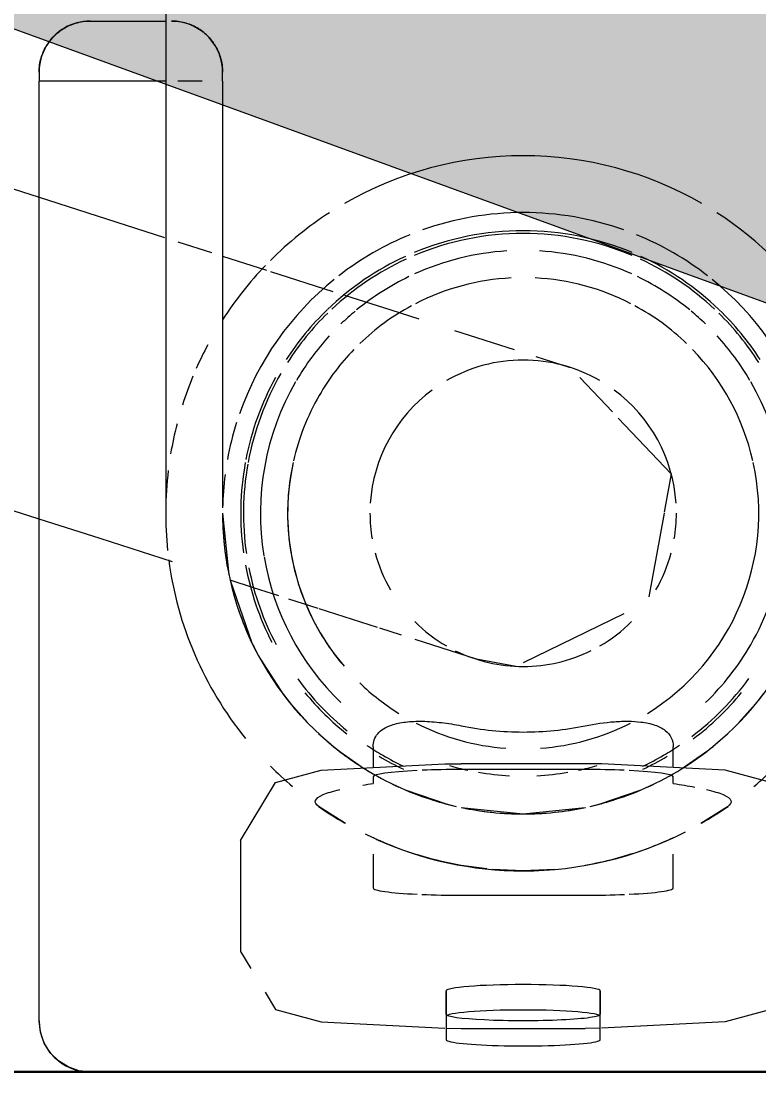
# Model space of a CAD drawing. Header units: metres. Extents: x 147 to 427, y -16 to 162.
# Drawn here: x 169.98543 to 170.01433, y 80.5957 to 80.63684 of the extents above; entities that cross this region are included whole.
import ezdxf

# ---------------------------------------------------------------- set-up
doc = ezdxf.new("R2010")
doc.units = ezdxf.units.M
doc.layers.add('1053_ARQ_BASE_MATADOURO_dwg', color=7, linetype='Continuous', lineweight=5, true_color=0x767676)
for name, color, linetype, lineweight in [('A-ANNO-DIMS', 7, 'Continuous', 5), ('A-ANNO-DIMS-50', 7, 'Continuous', 5), ('A-PAREDE', 7, 'Continuous', 30), ('A_lay', 7, 'Continuous', 5), ('P-PIPE-IDEN', 7, 'Continuous', 5), ('P-SANR-FIXT', 7, 'Continuous', 5)]:
    doc.layers.add(name, color=color, linetype=linetype, lineweight=lineweight)
doc.styles.add('Century Gothic_1', font='GOTHIC.TTF', dxfattribs={"height": 0.075})
doc.dimstyles.new('Setores_1_5', dxfattribs={"dimscale": 0.3048, "dimtxt": 0.07831262022881443, "dimasz": 0.5208333333333333, "dimexe": 0.3937007874015747, "dimexo": 0.2460629921259842, "dimgap": 0.2870734908136483, "dimtad": 1, "dimrnd": 0.01, "dimzin": 0, "dimdsep": 46, "dimtxsty": 'Century Gothic_1', "dimblk1": 'OBLIQUE', "dimblk2": 'OBLIQUE', "dimsah": 1, "dimcen": 0.09, "dimazin": 0, "dimtfac": 1, "dimtdec": 4, "dimtix": 1, "dimtmove": 0, "dimatfit": 3, "dimfxl": 1, "dimtvp": 1, "dimtolj": 1, "dimtzin": 0, "dimarcsym": 2})
doc.dimstyles.new('Setores_1_5_1', dxfattribs={"dimscale": 0.3048, "dimtxt": 0.07831262022881443, "dimasz": 0.5208333333333333, "dimexe": 0.3937007874015747, "dimexo": 0.2460629921259842, "dimgap": 0.2870734908136483, "dimtad": 1, "dimrnd": 0.01, "dimzin": 0, "dimdsep": 46, "dimtxsty": 'Century Gothic_1', "dimblk1": 'OBLIQUE', "dimblk2": 'OBLIQUE', "dimsah": 1, "dimcen": 0.09, "dimazin": 0, "dimtfac": 1, "dimtdec": 4, "dimtix": 1, "dimtmove": 1, "dimatfit": 3, "dimfxl": 1, "dimtvp": 1, "dimtolj": 1, "dimtzin": 0, "dimarcsym": 2})

# ---------------------------------------------------------------- blocks, each defined once
blk = doc.blocks.new('UT_Ducha higiênica - UT_Ducha higiênica-V42-BANHEIROS E VESTIÁRIO')
at = {"layer": 'P-SANR-FIXT', "color": 9, "true_color": 0xc0c0c0}
for p, q in [((0.06600000000019723, 0.05738896833053225), (0.06600000000019723, 0.03306065756350873)), ((0.06304499430343755, 0.04114821128362749), (0.06600000000000221, 0.04114821128362745)), ((0.06104499430343766, 0.03914821128362744), (0.06104499430343766, 0.03878872391187346)), ((0.06104499430343674, 0.001999999999942718), (0.06104499430343764, 0.03878872391187346)), ((0.06600000000000254, 0.0387887239118735), (0.06104499430343417, 0.0387887239118735)), ((0.07412491401749598, 0.01273655080203281), (0.07412491401749598, 0.01193837181982183)), ((0.07412491401729997, 0.01273655080196305), (0.07412491401729997, 0.0119711626338149)), ((0.08587508598289648, 0.01193837181982183), (0.08587508598289648, 0.01273655080203281)), ((0.08587508598270448, 0.0119711626338149), (0.08587508598270448, 0.01273655080196381)), ((0.08242311051238473, 0.01207113862716379), (0.07757688948800988, 0.01207113862716379)), ((0.06893541974517456, 0.009065211861375565), (0.06893541974517456, 0.004714302604577575)), ((0.06893541974517674, 0.004714302604577575), (0.06933123012353197, 0.004056136002329913)), ((0.07698346004041728, 0.003173871124100185), (0.07698346004041728, 0.002177270031829301)), ((0.07698346004022073, 0.002264289819095029), (0.07698346004022073, 0.00317387112402691)), ((0.08301653995997733, 0.002177270031829301), (0.08301653995997733, 0.003173871124100185)), ((0.08301653995978217, 0.00317387112402691), (0.08301653995978217, 0.002264289819095029)), ((0.07698346004022073, 0.00217727003175559), (0.07698346004022073, 0.001267688726823709)), ((0.08301653995978217, 0.001267688726823709), (0.08301653995978217, 0.00217727003175559)), ((0.09695500569656944, -5.632601052241171e-14), (0.06304499430343675, -5.632812549727362e-14))]:
    blk.add_line(p, q, dxfattribs=at)
at = {"layer": 'P-SANR-FIXT', "color": 254, "true_color": 0xd3d3d3}
for p, q in [((0.06822741628874161, 0.0387887239118735), (0.06822741628874161, 0.03914821128362743)), ((0.06104499430343664, 0.001999999999942737), (0.06104499430343756, 0.03878872391187442)), ((0.06742986877289242, 0.0387887239118735), (0.06647703843195592, 0.0387887239118735)), ((0.06822741628874161, 0.03878872391187346), (0.06822741628874161, 0.02214454025150191)), ((0.06104499430363203, 0.03424681124901707), (0.06595411103334475, 0.03267435979653391)), ((0.06822741628893608, 0.03194619170685651), (0.06994938744700481, 0.03139462282028972)), ((0.07010050506358498, 0.0313462179587265), (0.07254989304718096, 0.0305616483702348)), ((0.06822741628874326, 0.02187499999996194), (0.068475631387799, 0.0194702847717769)), ((0.06852257954139873, 0.01925535367745389), (0.06939326858138262, 0.0167670673602468)), ((0.06943539135148871, 0.01895869022100658), (0.0685225795415959, 0.01925107525386298)), ((0.06970923227606539, 0.01615714840250164), (0.07061358243711595, 0.0147694463569487)), ((0.07079582342454933, 0.01453491411446422), (0.07154986264698315, 0.01367811608266085)), ((0.08845013735302358, 0.01367811608266489), (0.08920417657545324, 0.01453491411446393)), ((0.07198276036386135, 0.01325423461310163), (0.07265991411450354, 0.01267082342450995)), ((0.08734008588549899, 0.01267082342450972), (0.08801578648560698, 0.01325288342363529)), ((0.07273374357056145, 0.01261242774706121), (0.07379154561679167, 0.01187255922732109)), ((0.08620126322580231, 0.01186809929880007), (0.08726376948163991, 0.01261047733788155)), ((0.07412491401730092, 0.01155671459198068), (0.07412491401730086, 0.01129402377390399)), ((0.08242311051218912, 0.01184108410913222), (0.07757688948781413, 0.01184108410913224)), ((0.08587508598270446, 0.0112940237739037), (0.08587508598270459, 0.01155671459198066)), ((0.07542150904339111, 0.01102921059582808), (0.07698436117076089, 0.01049520871496195)), ((0.08301563882923972, 0.01049520871496136), (0.08457849095972637, 0.01102921059714291)), ((0.0730394263074253, 0.009727966869603671), (0.07200607566634437, 0.01038164654034973)), ((0.07757394160187074, 0.01035510556088635), (0.08000000000000114, 0.0101024162887036)), ((0.0800000000000013, 0.0101024162887036), (0.08242605839813173, 0.01035510556088628)), ((0.08799392433365855, 0.01038164654034966), (0.08696057369257817, 0.009727966869603945)), ((0.0741249140173002, 0.008527372864121677), (0.07412491401729991, 0.007205805335185135)), ((0.08587508598270274, 0.007205805335185112), (0.0858750859827033, 0.00852737286654901)), ((0.07857652600911319, 0.00794755508723508), (0.07757688948781356, 0.008086289565497685)), ((0.08000000000000143, 0.00787499999996996), (0.07878384747720917, 0.007927922419297156)), ((0.0812161525227937, 0.007927922419297151), (0.0800000000000014, 0.00787499999996996)), ((0.07757688948781348, 0.006921435818033574), (0.0824231105121896, 0.006921435818033574)), ((0.07698346004041728, 0.001710865976468028), (0.07757688948800988, 0.001708375838793677)), ((0.07757688948800988, 0.001708375838793677), (0.08242311051238473, 0.001708375838793677)), ((0.08301653995997733, 0.001710865976468028), (0.08242311051238473, 0.001708375838793677)), ((0.09695500569656933, -5.632601052241171e-14), (0.06304499430343664, -5.632601052241171e-14))]:
    blk.add_line(p, q, dxfattribs=at)
at = {"layer": 'P-SANR-FIXT', "color": 254, "true_color": 0xe0e0e0}
for p, q in [((0.06822741628874153, 0.0387887239118744), (0.06822741628874152, 0.02214454025150181)), ((0.06647703843215202, 0.0325068596141057), (0.0677978596754046, 0.03208378405962466)), ((0.07300000000019781, 0.03041747348684451), (0.07481458797318377, 0.02983623827674731)), ((0.07731404008871486, 0.02903563252099664), (0.07964731213833032, 0.02828825631760632)), ((0.08221458441827657, 0.02718533653466564), (0.08349389999843203, 0.02584150952552453)), ((0.08551621821180103, 0.02187500000004051), (0.08492132609945026, 0.01859802779997803)), ((0.07042862442270398, 0.01864054525288735), (0.06943539135148871, 0.01895869022100658)), ((0.0742976288408987, 0.01740125477518853), (0.07201105281647328, 0.01813367365800609)), ((0.08394184234055015, 0.01793315765969525), (0.08000000000019838, 0.01602502537868764)), ((0.07522818576166435, 0.01710318576150863), (0.0743815663251348, 0.01737436854977254)), ((0.07816972594214679, 0.016160973672452), (0.07576444373544654, 0.01693141562928007)), ((0.07970506017622589, 0.01588225350947288), (0.07816972594214679, 0.016160973672452)), ((0.07698436117076089, 0.01049520871496195), (0.07738035367749312, 0.01039757954135916)), ((0.08261964632250934, 0.01039757954135907), (0.08301563882923972, 0.01049520871496136)), ((0.07412491401730036, 0.00916738949697339), (0.07382604051188296, 0.009309880651588456))]:
    blk.add_line(p, q, dxfattribs=at)
at = {"layer": 'P-SANR-FIXT', "color": 254, "true_color": 0xe9e9e9}
for p, q in [((0.07481458797318377, 0.02983623827674731), (0.07591139295835699, 0.02948491792993494)), ((0.0719679289822646, 0.01814748676115321), (0.07082682142729792, 0.0185129977748538))]:
    blk.add_line(p, q, dxfattribs=at)
at = {"layer": 'P-SANR-FIXT', "color": 9, "true_color": 0xc0c0c0, "flags": 128}
for points in [[(0.015000000000211, 0.04899559848679182), (0.01656900566516098, 0.0484930263597376), (0.03232634437675937, 0.04344575380369023), (0.04992369001686652, 0.03780910402836686), (0.06104499430363203, 0.03424681124901707)], [(0.06104499430363203, 0.02164623927539696), (0.04767365562363393, 0.02592924619631782), (0.03007630998352894, 0.03156589597164985), (0.015000000000211, 0.03639502651316737)], [(0.06600000000019723, 0.03306065756350873), (0.06600000000019723, 0.02415942696861998), (0.06600000000019723, 0.02187500000004484)], [(0.06893541974517674, 0.009065211861375565), (0.07029757951632137, 0.01133025622937851), (0.07209136691995446, 0.01181830237207122), (0.07693186388701782, 0.01206843198266424), (0.07757688948800988, 0.01207113862716379)], [(0.09106458025522005, 0.009065211861375565), (0.08970242048407541, 0.01133025622937851), (0.08790863308044014, 0.01181830237207122), (0.08306813611337678, 0.01206843198266424), (0.08242311051238473, 0.01207113862716379)], [(0.06989441779253604, 0.003119648899403205), (0.07029757951632137, 0.002449258236574633), (0.07209136691995663, 0.00196121209388192), (0.07693186388701782, 0.001711082483293228)], [(0.09010558220786506, 0.003119648899411868), (0.08970242048407541, 0.002449258236574633), (0.08790863308043798, 0.00196121209388192), (0.08306813611337895, 0.001711082483293228)], [(0.06304499430343675, -5.726294438623825e-14), (0.06259995243552413, 5.014417557908725e-05), (0.06217722682520164, 0.0001980622641378956), (0.06179801469971929, 0.0004363370350066705), (0.06148133133850069, 0.0007530203962252626), (0.06124305656763191, 0.001132232521707611), (0.0610951384790731, 0.001554958132030097), (0.06104499430343675, 0.001999999999942726)]]:
    blk.add_lwpolyline(points, dxfattribs=at)
at = {"layer": 'P-SANR-FIXT', "color": 254, "true_color": 0xe0e0e0, "flags": 128}
for points in [[(0.08050085544233644, 0.02801485572804277), (0.08180413976469085, 0.02759739746853832), (0.08183027405824998, 0.02758902632763768)], [(0.0837243932754712, 0.02559939327531115), (0.08579708865523186, 0.02342217908653255), (0.08552419909304732, 0.02191896280511636)]]:
    blk.add_lwpolyline(points, dxfattribs=at)
at = {"layer": 'P-SANR-FIXT', "color": 254, "true_color": 0xd3d3d3, "flags": 128}
blk.add_lwpolyline([(0.0662690195147842, 0.01997291869995145), (0.06343099433523448, 0.02088197364027478), (0.06104499430363203, 0.02164623927539696)], dxfattribs=at)
at = {"layer": 'P-SANR-FIXT', "color": 254, "true_color": 0xd3d3d3}
for centre, radius, start, end in [((0.06304499430343755, 0.03914821128362749), 0.001999999999999995, 119.9999999999999, 180), ((0.06622741628874153, 0.03914821128362746), 0.002000000000000005, 60.00000000000018, 75.00000000000011), ((0.0800000000000014, 0.02187499999996996), 0.014, 90.00000000000034, 120.0000000000004), ((0.0800000000000014, 0.02187499999996996), 0.01400000000000001, 59.99999999999979, 89.9999999999997), ((0.0800000000000014, 0.02187499999996996), 0.01399999999999999, 122.7927710263034, 135.0000000000004), ((0.0800000000000014, 0.02187499999996695), 0.0117725837112637, 89.99999999999994, 109.58754425025), ((0.0800000000000014, 0.02187499999996695), 0.0117725837112637, 70.41245574974954, 89.99999999999967), ((0.0800000000000014, 0.02187499999996996), 0.01400000000000001, 32.76646705730297, 57.20722897369675), ((0.0800000000000014, 0.02187499999996695), 0.01177258371126372, 112.1724702843523, 127.8402297297984), ((0.0800000000000014, 0.02187499999996695), 0.0117725837112637, 52.15977027020109, 67.82752971563579), ((0.0800000000000014, 0.02187499999996996), 0.01399999999999998, 136.1160711698108, 147.2335472644397), ((0.0800000000000014, 0.02187499999996695), 0.01177258371126371, 128.9337603640835, 160.694666494968), ((0.0800000000000014, 0.02187499999996695), 0.01177258371126372, 19.30594577681172, 51.06623963591604), ((0.0800000000000014, 0.02187499999996996), 0.01399999999999998, 151.9013180165817, 156.1238706029549), ((0.0800000000000014, 0.02187499999996996), 0.01399999999999998, 157.4647597343741, 162.3844249266433), ((0.0800000000000014, 0.02187499999996996), 0.01399999999999999, 165.5324568339011, 170.4147584948406), ((0.0800000000000014, 0.02187499999996695), 0.01177258371126372, 162.4145360138475, 169.675421953499), ((0.0800000000000014, 0.02187499999996695), 0.01177258371126371, 172.6178997738056, 178.9617827200773), ((0.0800000000000014, 0.02187499999996695), 0.01177258371126372, 179.9999999999999, 236.6504270730955), ((0.0800000000000014, 0.02187499999996695), 0.01177258371126373, 301.7592290382601, 359.9999999999994), ((0.0800000000000013, 0.02187499999996173), 0.01177258371125812, 198.5781000340458, 208.082976192826), ((0.0800000000000013, 0.02187499999996173), 0.01177258371125812, 216.9068243998805, 222.2320135360429), ((0.0800000000000013, 0.02187499999996173), 0.01177258371125815, 317.7679864638768, 323.082986689777), ((0.0800000000000013, 0.02187499999996173), 0.01177258371125812, 227.7679864639157, 233.8813482091329), ((0.0800000000000013, 0.02187499999996173), 0.01177258371125815, 306.1122745238297, 312.2320135359934), ((0.08000000000000139, 0.02187499999996695), 0.01106186790881813, 239.3381907858108, 244.9165048656983), ((0.08000000000000139, 0.02187499999996695), 0.01095503730636507, 239.8912606472836, 244.7411879058695), ((0.08000000000000139, 0.02187499999996695), 0.01095503730636508, 295.263864258017, 300.1091061763682), ((0.08000000000000139, 0.02187499999996695), 0.01106186790881811, 295.0881451000381, 300.6616790644781), ((0.0800000000000013, 0.02187499999996173), 0.01177258371125812, 244.1809944423826, 251.4218999657452), ((0.0800000000000013, 0.02187499999996173), 0.01177258371125813, 288.5781000344205, 295.8190055617214), ((0.0800000000000014, 0.02187499999996996), 0.01400000000000001, 235.0452502056122, 239.9999999999999), ((0.0800000000000014, 0.02187499999996695), 0.0117725837112637, 252.5401964042736, 256.9012773654451), ((0.0800000000000014, 0.02187499999996695), 0.01177258371126371, 258.9363619953725, 264.3935572263929), ((0.0800000000000014, 0.02187499999996695), 0.01177258371126371, 276.1012778017217, 281.65197896074), ((0.0800000000000014, 0.02187499999996695), 0.01177258371126372, 283.0987226345537, 287.4598035969389), ((0.0800000000000014, 0.02187499999996996), 0.01399999999999999, 299.9999999999998, 304.9547497943876), ((0.0800000000000014, 0.02187499999996695), 0.01177258371126372, 265.9216765868746, 269.9999999999995), ((0.0800000000000014, 0.02187499999996695), 0.0117725837112637, 269.9999999999994, 274.0783234131129), ((0.0800000000000014, 0.02187499999996996), 0.01400000000000001, 245.6764309630459, 269.9999999999999), ((0.0800000000000014, 0.02187499999996996), 0.01399999999999999, 269.9999999999998, 297.0267946155392)]:
    blk.add_arc(centre, radius, start, end, dxfattribs=at)
at = {"layer": 'P-SANR-FIXT', "color": 9, "true_color": 0xc0c0c0}
for centre, radius, start, end in [((0.06304499430343755, 0.03914821128362749), 0.002000000000000004, 90, 119.9999999999998), ((0.0800000000000014, 0.02187499999996996), 0.014, 173.1165843224717, 185.9928586699199), ((0.0800000000000014, 0.02187499999996996), 0.01400000000000001, 187.5018254958601, 219.0196405060804), ((0.0800000000000014, 0.02187499999996996), 0.01400000000000001, 225, 229.8337191274784), ((0.0800000000000014, 0.02187499999996996), 0.014, 310.1662808726526, 314.9999999999998), ((0.0800000000000014, 0.02187499999996695), 0.0117725837112637, 238.2407709617503, 245.5649103404674), ((0.0800000000000014, 0.02187499999996695), 0.01177258371126372, 294.4350896595315, 301.7592290382601), ((0.06304499430343664, 0.001999999999942737), 0.002000000000000009, 180.0000000000003, 270.0000000000001)]:
    blk.add_arc(centre, radius, start, end, dxfattribs=at)
at = {"layer": 'P-SANR-FIXT', "color": 254, "true_color": 0xe0e0e0}
for centre, radius, start, end in [((0.06622741628874153, 0.03914821128362746), 0.002000000000000002, 75.00000000000007, 90), ((0.06622741628874153, 0.03914821128362746), 0.002000000000000008, 44.99999999999991, 60.00000000000014), ((0.06622741628874153, 0.03914821128362746), 0.002000000000000013, 30.00000000000045, 45.00000000000009), ((0.06622741628874153, 0.03914821128362746), 0.002000000000000003, 1.9878466759147e-13, 30.00000000000031), ((0.08000000000000139, 0.02187499999996695), 0.01106186790881811, 90.00000000000037, 112.6942804123422), ((0.08000000000000139, 0.02187499999996695), 0.01106186790881813, 67.30571958765826, 90.00000000000006), ((0.08000000000000139, 0.02187499999996695), 0.01095503730636507, 89.99999999999997, 112.9155889830821), ((0.08000000000000139, 0.02187499999996695), 0.01095503730636507, 67.08441101691236, 89.99999999999964), ((0.08000000000000139, 0.02187499999996695), 0.01106186790881811, 114.5985827828752, 133.8419831186608), ((0.08000000000000139, 0.02187499999996695), 0.01095503730636509, 114.7532005683548, 133.1674435286872), ((0.08000000000000139, 0.02187499999996695), 0.01095503730636507, 46.83255647131607, 65.2467994316392), ((0.08000000000000139, 0.02187499999996695), 0.01106186790881813, 46.15801688133963, 65.40141721712534), ((0.08000000000000139, 0.02187499999996695), 0.009224841614128749, 92.89448686670958, 117.213598098258), ((0.08000000000000139, 0.02187499999996695), 0.009224841614128749, 92.89448686670958, 117.213598098258), ((0.08000000000000139, 0.02187499999996695), 0.009224841614128742, 62.78640190173435, 87.1055131332892), ((0.08000000000000139, 0.02187499999996695), 0.009224841614128742, 62.78640190173435, 87.1055131332892), ((0.08000000000000139, 0.02187499999996695), 0.01106186790881812, 133.9230484541499, 147.0316496479592), ((0.08000000000000139, 0.02187499999996695), 0.01095503730636508, 134.334656598687, 147.3692747812611), ((0.08000000000000139, 0.02187499999996695), 0.009224841614128747, 118.274838798106, 133.9230484541429), ((0.08000000000000139, 0.02187499999996695), 0.009224841614128747, 118.274838798106, 133.9230484541429), ((0.08000000000000139, 0.02187499999996695), 0.009224841614128742, 46.0769515458609, 61.72516120191786), ((0.08000000000000139, 0.02187499999996695), 0.009224841614128742, 46.0769515458609, 61.72516120191786), ((0.08000000000000139, 0.02187499999996695), 0.01095503730636506, 32.63132096194444, 45.66526056333501), ((0.08000000000000139, 0.02187499999996695), 0.01106186790881813, 32.96891572373855, 46.07695154586379), ((0.08000000000000139, 0.02187499999996695), 0.009224841614128758, 135.9315731659357, 149.9999999999999), ((0.08000000000000139, 0.02187499999996695), 0.009224841614128758, 135.9315731659357, 149.9999999999999), ((0.08000000000000139, 0.02187499999996695), 0.009224841614128737, 12.85042544492512, 44.06842732127618), ((0.08000000000000139, 0.02187499999996695), 0.009224841614128737, 12.85042544492512, 44.06842732127618), ((0.07999999999999673, 0.02187499999996173), 0.005999999999999991, 89.99999999995525, 119.9999999999699), ((0.07999999999999673, 0.02187499999996173), 0.005999999999999994, 59.99999999997006, 89.99999999995535), ((0.08000000000000139, 0.02187499999996695), 0.01106186790881812, 151.2867300973497, 169.0457555543734), ((0.08000000000000139, 0.02187499999996695), 0.01095503730636509, 149.9999999999999, 169.5394630767627), ((0.08000000000000139, 0.02187499999996695), 0.009224841614128744, 149.9999999999999, 167.1578964023333), ((0.08000000000000139, 0.02187499999996695), 0.009224841614128744, 149.9999999999999, 167.1578964023333), ((0.07999999999999673, 0.02187499999996173), 0.006000000000000014, 126.4558563755864, 176.2596558630868), ((0.07999999999999673, 0.02187499999996173), 0.005999999999999999, 3.75001315622198, 53.54414486825304), ((0.08000000000000139, 0.02187499999996695), 0.01106186790881813, 169.6404862918949, 188.0750667196599), ((0.08000000000000139, 0.02187499999996695), 0.01095503730636508, 169.9008664072568, 188.267496492692), ((0.08000000000000139, 0.02187499999996695), 0.00922484161412874, 167.5775024621374, 209.9999999999995), ((0.08000000000000139, 0.02187499999996695), 0.00922484161412874, 167.5775024621374, 220.5079385971942), ((0.08000000000000139, 0.02187499999996695), 0.009224841614128756, 301.8434269842578, 12.42249753786223), ((0.08000000000000139, 0.02187499999996695), 0.009224841614128756, 301.8434269842578, 12.42249753786223), ((0.0800000000000013, 0.02187499999996173), 0.01177258371125814, 179.9999999999993, 191.6742183424695), ((0.07999999999999673, 0.02187499999996173), 0.006000000000000017, 179.9999999999999, 189.6472123594997), ((0.07999999999999673, 0.02187499999996173), 0.005999999999999998, 350.377751244923, 359.9999999999991), ((0.07999999999999673, 0.02187499999996173), 0.006000000000000005, 195.000000000007, 210.0000000000144), ((0.07999999999999673, 0.02187499999996173), 0.005999999999999996, 330.000000000014, 345.0000000000065), ((0.08000000000000139, 0.02187499999996695), 0.01106186790881813, 190.5929366025706, 207.1726738920098), ((0.08000000000000139, 0.02187499999996695), 0.01095503730636508, 191.2771892320177, 207.9593414457524), ((0.07999999999999673, 0.02187499999996173), 0.006000000000000009, 225.0000000000219, 240.0000000000293), ((0.07999999999999673, 0.02187499999996173), 0.005999999999999983, 300.0000000000289, 315.0000000000214), ((0.08000000000000139, 0.02187499999996695), 0.009224841614128738, 209.9999999999995, 220.5079385971942), ((0.07999999999999673, 0.02187499999996173), 0.005999999999999986, 243.7091186526093, 270.0000000000442), ((0.07999999999999673, 0.02187499999996173), 0.005999999999999997, 270.0000000000439, 296.3040052236898), ((0.08000000000000139, 0.02187499999996695), 0.01095503730636507, 216.2878855969636, 230.9841286794022), ((0.08000000000000139, 0.02187499999996695), 0.009224841614128738, 226.0769515458565, 238.1676693471377), ((0.08000000000000139, 0.02187499999996695), 0.009224841614128738, 226.0769515458565, 238.1676693471377), ((0.08000000000000139, 0.02187499999996695), 0.01095503730636509, 307.0999714670558, 323.7765991533613), ((0.08000000000000139, 0.02187499999996695), 0.01106186790881813, 219.4200401854352, 231.3609266192036), ((0.08000000000000139, 0.02187499999996695), 0.01106186790881811, 307.0111863526795, 320.6389114890006), ((0.08000000000000139, 0.02187499999996695), 0.009224841614128745, 242.9536342414844, 265.810248882664), ((0.08000000000000139, 0.02187499999996695), 0.009224841614128745, 242.9536342414844, 265.810248882664), ((0.08000000000000139, 0.02187499999996695), 0.009224841614128756, 274.1897511173362, 297.0569691986158), ((0.08000000000000139, 0.02187499999996695), 0.009224841614128756, 274.1897511173362, 297.0569691986158), ((0.08000000000000139, 0.02187499999996695), 0.01095503730636507, 236.044814600539, 239.8912606472836), ((0.08000000000000139, 0.02187499999996695), 0.01095503730636509, 300.1091061763681, 303.9680853394423), ((0.0800000000000013, 0.02187499999996173), 0.01177258371125812, 251.4218999657451, 254.6371344907261), ((0.0800000000000013, 0.02187499999996173), 0.01177258371125814, 285.3628655092718, 288.5781000344205), ((0.0800000000000013, 0.02187499999996173), 0.01177258371125811, 269.9999999999991, 281.9287919172912)]:
    blk.add_arc(centre, radius, start, end, dxfattribs=at)
at = {"layer": 'P-SANR-FIXT', "color": 254, "true_color": 0xe9e9e9}
for centre, radius, start, end in [((0.08000000000000138, 0.02187499999996695), 0.01029022396165959, 93.57252902793815, 114.39608050732), ((0.08000000000000138, 0.02187499999996695), 0.0102902239616596, 65.60391949267456, 86.42747097206139), ((0.08000000000000138, 0.02187499999996695), 0.01029022396165959, 115.7875496680386, 129.3324097100087), ((0.08000000000000138, 0.02187499999996695), 0.01029022396165961, 50.66759028981125, 64.21245033195585), ((0.08000000000000138, 0.02187499999996695), 0.0102902239616596, 129.7311117366891, 133.9230484541142), ((0.08000000000000138, 0.02187499999996695), 0.01029022396165962, 46.07695154587591, 50.26888826331614), ((0.08000000000000138, 0.02187499999996695), 0.0102902239616596, 137.5668966855695, 149.6278910948533), ((0.08000000000000138, 0.02187499999996695), 0.01029022396165961, 30.37290782520073, 42.43254720300475), ((0.08000000000000138, 0.02187499999996695), 0.0102902239616596, 150.0000000000004, 189.3324097101969), ((0.08000000000000138, 0.02187499999996695), 0.01029022396165961, 350.6675902898027, 30.00000000000011), ((0.08000000000000138, 0.02187499999996695), 0.01029022396165961, 189.5547970568336, 226.0769515458719), ((0.08000000000000138, 0.02187499999996695), 0.0102902239616596, 330.0000000000245, 350.4432642318857), ((0.08000000000000138, 0.02187499999996695), 0.01029022396165959, 313.9230484541525, 329.9999999999998), ((0.08000000000000138, 0.02187499999996695), 0.0102902239616596, 253.6856786204039, 257.8513009915387), ((0.08000000000000138, 0.02187499999996695), 0.01029022396165961, 282.1486990084496, 286.3143213795997), ((0.0800000000000013, 0.02187499999996173), 0.01177258371125812, 238.2590153734494, 239.9999999999988), ((0.08000000000000138, 0.02187499999996695), 0.0102902239616596, 260.1846560239727, 267.011049651209), ((0.08000000000000138, 0.02187499999996695), 0.01029022396165959, 272.9889503487914, 279.8153439760294), ((0.0800000000000013, 0.02187499999996173), 0.01177258371125813, 254.6371344907261, 254.9999999999988), ((0.0800000000000013, 0.02187499999996173), 0.01177258371125812, 258.0712080827149, 269.9999999999988), ((0.0800000000000013, 0.02187499999996173), 0.01177258371125813, 284.9999999999991, 285.3628655092719)]:
    blk.add_arc(centre, radius, start, end, dxfattribs=at)
at = {"layer": 'P-SANR-FIXT', "color": 254, "true_color": 0xd3d3d3}
for centre, major_axis, ratio, start_param, end_param in [((0.07757688948781408, 0.01155671459198065), (0.003451975470513154, 0), 0.08237877690054903, 2.094395102393162, 3.14159265358975), ((0.08242311051218897, 0.01155671459198064), (0.003451975470513152, 0), 0.08237877690054815, 0, 1.047197551196579), ((0.07757688948781344, 0.007205805335185135), (0.003451975470513124, 0), 0.08237877690054932, 3.141592653589793, 3.665191429188086), ((0.0824231105121896, 0.007205805335185124), (0.003451975470513147, 0), 0.08237877690054848, 5.759586531581252, 6.283185307179537), ((0.07757688948781344, 0.007205805335185135), (0.003451975470513134, 0), 0.08237877690054896, 4.248395533679652, 4.712388980384691), ((0.0824231105121896, 0.007205805335185124), (-0.003451975470513138, 2.113725355349547e-19), 0.08237877690054898, 1.570796326794896, 2.034789773511239), ((0.08000000000000146, 0.00226428981909502), (0.003016539959780715, 0), 0.08237877690054897, 3.403392041388943, 5.497787143782138), ((0.08000000000000146, 0.001267688726823711), (0.003016539959780714, 0), 0.08237877690054897, 6.021385919380431, 6.283185307179586)]:
    blk.add_ellipse(centre, major_axis=major_axis, ratio=ratio, start_param=start_param, end_param=end_param, dxfattribs=at)
at = {"layer": 'P-SANR-FIXT', "color": 9, "true_color": 0xc0c0c0}
for centre, major_axis, ratio, start_param, end_param in [((0.07757688948781408, 0.01155671459198065), (-0.003451975470513152, 1.744357594656939e-18), 0.08237877690054865, 4.712388980384661, 5.171946324125628), ((0.08242311051218897, 0.01155671459198064), (0.003451975470513147, 0), 0.08237877690054861, 1.11123898409863, 1.570796326794856), ((0.07757688948781344, 0.007205805335185135), (0.003451975470513131, 0), 0.0823787769005492, 3.665191429188086, 4.188790204786389), ((0.0824231105121896, 0.007205805335185124), (0.003451975470513146, 0), 0.08237877690054855, 5.23598775598297, 5.759586531581252), ((0.08000000000000146, 0.003173871124026901), (0.003016539959780726, 0), 0.08237877690054876, 6.98081025283336e-15, 3.141592653589793), ((0.08000000000000146, 0.002177270031755593), (0.003016539959780712, 0), 0.082378776900549, 0, 3.141592653589788), ((0.08000000000000146, 0.00226428981909502), (0.003016539959780724, 0), 0.0823787769005486, 3.141592653589794, 3.403392041388944), ((0.08000000000000146, 0.00226428981909502), (-0.003016539959780712, 8.545162239223548e-19), 0.082378776900549, 2.879793265790649, 3.141592653589799), ((0.08000000000000146, 0.001267688726823711), (0.003016539959780714, 0), 0.08237877690054904, 3.403392041388936, 6.021385919380431)]:
    blk.add_ellipse(centre, major_axis=major_axis, ratio=ratio, start_param=start_param, end_param=end_param, dxfattribs=at)
at = {"layer": 'P-SANR-FIXT', "color": 254, "true_color": 0xe0e0e0}
for centre, major_axis, ratio, start_param, end_param in [((0.08000000000000146, 0.00226428981909502), (0.00301653995978071, 0), 0.0823787769005491, 5.497787143782139, 6.021385919380438), ((0.08000000000000146, 0.001267688726823711), (0.003016539959780726, 0), 0.08237877690054869, 3.141592653589793, 3.403392041388937)]:
    blk.add_ellipse(centre, major_axis=major_axis, ratio=ratio, start_param=start_param, end_param=end_param, dxfattribs=at)
at = {"layer": 'P-SANR-FIXT', "color": 9, "true_color": 0xc0c0c0}
for points, knots in [([(0.06104499430343763, 0.03914821128362749), (0.06104499430343763, 0.03934114306849545), (0.06108714067159613, 0.03961803906187272), (0.0612036956944618, 0.03994247800487914), (0.06131591234284227, 0.04016295539194129), (0.06144745881198609, 0.04035884651990348), (0.06159461803630129, 0.04053128203195312), (0.06175406595126327, 0.04068082568376507), (0.06195137848773302, 0.04082959083399103), (0.06214452814990288, 0.0409390074305918), (0.0623293392666376, 0.04101777513732453), (0.0626099347193875, 0.04111335968832534), (0.06285292738142612, 0.04114821128362747), (0.06304499430343762, 0.04114821128362749)], [0, 0, 0, 0, 0.1428571428571428, 0.2142857142857143, 0.2857142857142857, 0.3571428571428571, 0.4285714285714285, 0.5, 0.5714285714285714, 0.6785714285714286, 0.7321428571428572, 0.7857142857142857, 1, 1, 1, 1]), ([(0.07412491401730092, 0.01273655080196266), (0.07412491401730094, 0.01292776559019667), (0.07424019559584757, 0.0132674779426161), (0.07472833897930509, 0.01357976252791599), (0.07537573796532493, 0.01371731337392978), (0.07604831466854436, 0.01374526813420808), (0.07679768532176194, 0.013689396312015), (0.07731799542481801, 0.01360681650745273), (0.07757688948781417, 0.01355328701287029)], [-1, -1, -1, -1, -0.7857142857142857, -0.5714285714285714, -0.4285714285714285, -0.2857142857142857, -0.1428571428571428, 0, 0, 0, 0]), ([(0.08242311051218912, 0.01355328701287018), (0.08281200192307149, 0.01363368088504026), (0.08330191830088919, 0.0137009191659088), (0.08385235046934074, 0.01373122440042551), (0.08420557967450273, 0.01373462639614367), (0.08467186107058537, 0.01370768661175037), (0.08518005443952731, 0.01359856833922067), (0.08558462768328069, 0.0133893237534449), (0.08582430021957967, 0.01309725402685002), (0.08587508598270212, 0.01286372731881025), (0.08587508598270212, 0.01273655080196375)], [-1, -1, -1, -1, -0.7857142857142857, -0.7321428571428572, -0.6785714285714286, -0.5714285714285714, -0.4285714285714285, -0.2857142857142857, -0.1428571428571428, 0, 0, 0, 0])]:
    blk.add_open_spline(points, degree=3, knots=knots, dxfattribs=at)
at = {"layer": 'P-SANR-FIXT', "color": 254, "true_color": 0xd3d3d3}
for points, knots in [([(0.06622741628874161, 0.04114821128362747), (0.06635539721103273, 0.04114821128362747), (0.06661398572847665, 0.04112342680997042), (0.06692902385891879, 0.04102940703512435), (0.06717250672057345, 0.04091475530202431), (0.06734934161285663, 0.04080827517869411), (0.06751843088444733, 0.04068074911345343), (0.06767793758439884, 0.04053113568145204), (0.06782509197551062, 0.04035866146469702), (0.06795662343174708, 0.04016274350734707), (0.0680688165126741, 0.03994224240005637), (0.06818531797710749, 0.03961781842819322), (0.06822741628874164, 0.03934103627677755), (0.06822741628874161, 0.03914821128362746)], [0, 0, 0, 0, 0.1428571428571428, 0.2857142857142857, 0.3571428571428571, 0.4285714285714285, 0.5, 0.5714285714285714, 0.6428571428571428, 0.7142857142857143, 0.7857142857142857, 0.8571428571428571, 1, 1, 1, 1]), ([(0.07200607566634439, 0.01038164654034966), (0.07176413219519852, 0.010548994231592), (0.0718445006908249, 0.010779852246581), (0.07254659521138183, 0.01099474111673905), (0.07282204756192893, 0.01105945503816092)], [-1, -1, -1, -1, -0.5, -0.2772373823259791, -0.2772373823259791, -0.2772373823259791, -0.2772373823259791]), ([(0.08717795242785276, 0.01105945504056232), (0.08745340478326824, 0.01099474111837746), (0.08815549930887177, 0.01077985224746106), (0.08823586780480439, 0.01054899423159195), (0.08799392433365866, 0.01038164654034966)], [-0.7227626204296891, -0.7227626204296891, -0.7227626204296891, -0.7227626204296891, -0.5, 0, 0, 0, 0]), ([(0.07447573787091158, 0.009011017398619548), (0.07441864583294101, 0.00903554373542933), (0.07421650859278836, 0.00912415226915189), (0.07412667111199334, 0.009166577142644577), (0.0741249140172999, 0.00916738949697359)], [0.7142857142857142, 0.7142857142857142, 0.7142857142857142, 0.7142857142857142, 0.7857142857142857, 1, 1, 1, 1]), ([(0.08510709679886043, 0.008839756914891549), (0.08494511706398729, 0.008776280558956894), (0.08448618188885397, 0.008605106640622088), (0.08357611188587523, 0.008323608658462886), (0.08281553709125367, 0.008155251269604218), (0.08242311051218952, 0.008086289565497718)], [0.4285714285714285, 0.4285714285714285, 0.4285714285714285, 0.4285714285714285, 0.5714285714285714, 0.7857142857142857, 1, 1, 1, 1])]:
    blk.add_open_spline(points, degree=3, knots=knots, dxfattribs=at)
at = {"layer": 'P-SANR-FIXT', "color": 9, "true_color": 0xc0c0c0}
for points in [[(0.07757688948781416, 0.0135532870128703), (0.07797667516069921, 0.01347251689768571), (0.07878031258561552, 0.0133512902667954), (0.0795920821688241, 0.0133106908348628), (0.08000000000000149, 0.01331054791863593)], [(0.08000000000000151, 0.01331054791863593), (0.08040791783117891, 0.01331069083486276), (0.08121968741438763, 0.01335129026679529), (0.08202332483930397, 0.01347251689768559), (0.0824231105121891, 0.01355328701287018)]]:
    blk.add_open_spline(points, degree=3, dxfattribs=at)
at = {"layer": 'P-SANR-FIXT', "color": 254, "true_color": 0xe0e0e0}
for points in [[(0.07371646535864447, 0.01123166102587521), (0.07384585658549145, 0.01125262219737194), (0.07398200613837691, 0.01127340978004819), (0.07412491401730086, 0.01129402377390398)], [(0.0855239642714642, 0.009010870852312782), (0.08540946193342651, 0.008961716415361592), (0.08526907653373357, 0.008903233270826203), (0.08510709679886043, 0.008839756914891549)]]:
    blk.add_open_spline(points, degree=3, dxfattribs=at)
at = {"layer": 'P-SANR-FIXT', "color": 254, "true_color": 0xd3d3d3}
for points in [[(0.08587508598270446, 0.01129402377390369), (0.08618715117913063, 0.01124900939058084), (0.08646698955472179, 0.01120316725556558), (0.0867146011094779, 0.0111564973688579)], [(0.08587508598270267, 0.009167389496973431), (0.08587391458624062, 0.009166847927420858), (0.08581570516226683, 0.009139676747997953), (0.0856384666095019, 0.009060025289263971), (0.0855239642714642, 0.009010870852312782)], [(0.07757688948781348, 0.0080862895654977), (0.0770536540490613, 0.008178238504306367), (0.07604229140294476, 0.008419318881510101), (0.07521777468334055, 0.008712633452012349), (0.07489290320114268, 0.00883975691489147)]]:
    blk.add_open_spline(points, degree=3, dxfattribs=at)
at = {"layer": 'P-SANR-FIXT', "color": 254, "true_color": 0xe0e0e0}
blk.add_open_spline([(0.07489290320114268, 0.00883975691489147), (0.07477107639531849, 0.008887428213471143), (0.07462502569377036, 0.008947327353215954), (0.07450428388989686, 0.008998754230214658), (0.07447573787091158, 0.009011017398619547)], degree=3, knots=[0.5714285714285714, 0.5714285714285714, 0.5714285714285714, 0.5714285714285714, 0.6785714285714286, 0.7142857142857142, 0.7142857142857142, 0.7142857142857142, 0.7142857142857142], dxfattribs=at)
blk = doc.blocks.new('1053_ARQ_BASE_MATADOURO_dwg_arq geral tgov-4039641-BANHEIROS E VESTIÁRIO')
at = {"layer": 'A_lay', "true_color": 0xaaaaaa}
h = blk.add_hatch(dxfattribs=at)
h.set_pattern_fill('FP_2', color=253, style=0, pattern_type=2)
h.set_pattern_definition([(90, (-0.43, 0), (-0.6125, 3.750480822388769e-17), []), (180, (-0.43, 0), (-7.500961644777538e-17, -0.6125), [])])
h.paths.add_polyline_path([(28.86165809004769, -2.56721354479967), (28.86122966577699, -2.56721354479967), (28.86153817293981, -2.56749997516411)])
h.paths.add_polyline_path([(30.2482296655655, -1.360337723046473), (30.26237180118934, -1.346195587888295), (30.6159251917854, -1.699748978018694), (30.60178305616156, -1.713891113176873), (30.49587755336851, -1.607985610523314)])
h.paths.add_polyline_path([(28.44822966563535, -2.590337723493509), (28.81143735733873, -2.590337723493509), (28.81230898691871, -2.58464445636208), (28.8185086128167, -2.584118906497864), (28.82272822869066, -2.583180386026429), (28.81398975905625, -2.582610914488294), (28.83495522572088, -2.57111201848449), (28.83522966530757, -2.57111201848449), (28.83475389383533, -2.56721354479967), (28.82766758750804, -2.566752702683052), (28.82784901535905, -2.531764418520888), (28.82935890737823, -2.52946950403056), (28.83033918387648, -2.529386299058109), (28.83033918387648, -2.53081953147027), (28.83475389383533, -2.529654912327612), (28.83849361832507, -2.529260466487376), (28.83519683452662, -2.529079990610639), (28.83230822877009, -2.529079990610639), (28.83244076533282, -2.527990126248663), (28.84363069707286, -2.527990126248663), (28.84845663855147, -2.451804867368801), (28.85332281400346, -2.527990126248663), (28.8641511023145, -2.52824114685007), (28.8641511023145, -2.529079990610639), (28.85934836442302, -2.529569412834371), (28.86105634874449, -2.532213544799669), (28.86153817293981, -2.529370996490786), (28.86318337958887, -2.529491669047812), (28.86458401039983, -2.531318225015958), (28.86467251455278, -2.530331478504449), (28.86745841353565, -2.530615062280771), (28.86745841353565, -2.53158807162526), (28.86745841353565, -2.532213544799669), (28.86882147598412, -2.532572692486232), (28.86882147598412, -2.56721354479967), (28.86165809004769, -2.56721354479967), (28.86156139251205, -2.57111201848449), (28.8625528999188, -2.57111201848449), (28.88315325235816, -2.583180386026429), (28.87848461745907, -2.583665235818134), (28.8784193125925, -2.583790940594822), (28.8737311023939, -2.583180386026429), (28.87380640573243, -2.583851335952614), (28.88439815724942, -2.585121194703789), (28.88518967951507, -2.590337723493509), (29.2482296655655, -2.590337723493509), (29.2482296655655, -1.340337723493507), (29.54822966561206, -1.340337723493507), (29.54822966561206, -1.360337723046473), (29.26822966558412, -1.360337723046473), (29.26822966558412, -2.590337723493509), (30.14822966558878, -2.590337723493509), (30.14822966558878, -1.340337723493507), (30.2482296655655, -1.340337723493507), (30.2482296655655, -1.360337723046473), (30.16822966560741, -1.360337723046473), (30.16822966560741, -2.590337723493509), (31.04822966561206, -2.590337723493509), (31.04822966561206, -1.360337724909118), (30.84822966554222, -1.360337724909118), (30.84822966554222, -1.340337725356151), (30.86822966556085, -1.340337725356151), (30.86822966556085, -0.9803377259522), (30.59822966554222, -0.7203377243130712), (30.59822966565863, 0.7096622604877493), (28.44822966563535, 0.7096622753889062), (28.44822966563535, -0.5203377231954851), (29.74655514128991, -0.5203377231954851), (29.74655514128991, -0.5403377227484514), (28.44822966563535, -0.5403377246110954), (28.44822966563535, -1.340337723493507), (28.64822966558878, -1.340337723493507), (28.64822966558878, -1.360337723046473), (28.44822966563535, -1.360337723046473), (28.44822966563535, -2.460529452374502)])
h.paths.add_polyline_path([(30.44759136193917, -2.584848087280922), (30.44451536529251, -2.58279742300504), (30.45135091664289, -2.584848085418278)])
h.paths.add_polyline_path([(30.77929010859244, -2.584848027676277), (30.78680921028345, -2.583480917240759), (30.78434841532745, -2.584848025813629)])
h.paths.add_polyline_path([(29.54554933460914, -2.584847997873954), (29.5424733380789, -2.582797333598072), (29.54930888942928, -2.58484799601131)])
h.paths.add_polyline_path([(29.87724808137883, -2.584847938269314), (29.88476718303401, -2.583480827840306), (29.88230638811384, -2.584847936406665)])
h.paths.add_polyline_path([(30.42303761735112, -2.580063207074932), (30.41971968789604, -2.578219912946161), (30.41893628740041, -2.573911214418962), (30.42006266599362, -2.575600781685322)])
h.paths.add_polyline_path([(30.79296120497877, -2.580063141749738), (30.79706253274364, -2.573911147192054), (30.79627913353053, -2.578219847753575), (30.79529617521494, -2.578765935836972)])
h.paths.add_polyline_path([(29.52099559013751, -2.580063117667969), (29.51767766068243, -2.578219823539193), (29.51689426018703, -2.573911125012332), (29.51953902051077, -2.577878264034065)])
h.paths.add_polyline_path([(29.89091917781465, -2.580063052268529), (29.89502050548957, -2.57391105784577), (29.8942371062005, -2.578219758346607)])
h.paths.add_polyline_path([(30.00230657213067, -2.575519589203923), (30.00230656327702, -2.575518269867105), (30.00618763736436, -2.575518785918077)])
h.paths.add_polyline_path([(30.90434859934423, -2.57551958920391), (30.90434859049058, -2.575518269867083), (30.90822966457792, -2.57551878591806)])
h.paths.add_polyline_path([(28.85650297218246, -2.532213544799669), (28.85657379138359, -2.532213544799669), (28.85647120766638, -2.529079990610639), (28.85425680585475, -2.529472695979467), (28.85598023139357, -2.532213544799669)])
h.paths.add_polyline_path([(30.78657894895898, -2.524695200845533), (30.78623717231696, -2.524695200845533), (30.78657900128842, -2.524011542436892)])
h.paths.add_polyline_path([(30.78862961265278, -2.519910316914251), (30.78908353722898, -2.514431212946787), (30.78924721835009, -2.512942873881523), (30.79036333341775, -2.516442873881527), (30.78871428244395, -2.519740977701445)])
h.paths.add_polyline_path([(29.88658758543917, -2.519910227507283), (29.88704152428249, -2.514431209606268), (29.88720523580492, -2.512942873881541), (29.88832126139325, -2.516442873881544), (29.88667225547447, -2.519740887684996)])
h.paths.add_polyline_path([(30.41870602068976, -2.495302408933572), (30.41870601533466, -2.464542441070012), (30.43221135760806, -2.465057265461519), (30.43221136252415, -2.493251742795041), (30.42200203195389, -2.494801938914047)])
h.paths.add_polyline_path([(29.51666399347615, -2.495302319526604), (29.51666398800463, -2.464542351663044), (29.53016933028014, -2.4650572655691), (29.53016933531054, -2.493251653388074), (29.51996001306411, -2.494801848243183)])
h.paths.add_polyline_path([(30.41870601533466, -2.464542441070012), (30.41756915824973, -2.464542441070012), (30.41756915103198, -2.424212707206538), (30.41870601513995, -2.463685025172722)])
h.paths.add_polyline_path([(29.51552713103612, -2.464542351663044), (29.51552712440044, -2.427651708945565), (29.51666398800463, -2.464542351663044)])
h.paths.add_polyline_path([(30.78378741824945, -2.433098848838327), (30.78242030794324, -2.428313971251623), (30.7837874176914, -2.429954502731492)])
h.paths.add_polyline_path([(30.41756915103198, -2.424212707206538), (30.41756909061478, -2.100627142573209), (30.58367297111565, -2.405073141679099), (30.43491494837433, -2.405399301581722), (30.42833098139144, -2.407012677876458), (30.42223002925239, -2.411752946598003), (30.41893625946269, -2.416693603619865)])
h.paths.add_polyline_path([(30.77900253294521, -2.424212642013961), (30.7749012033457, -2.420794868841701), (30.77648417290786, -2.421190610155395)])
h.paths.add_polyline_path([(30.79842955851947, -2.100627075880696), (30.41756909061478, -2.100627142573209), (30.42934008184708, -2.05376714263634), (30.44981277353398, -2.014339805767838), (30.48046184225518, -1.979505125818539), (30.51858262361768, -1.953054674613346), (30.56241502488994, -1.936480346774968), (30.6079992948502, -1.930922831335963), (30.65405675880409, -1.936538020983914), (30.69741597383371, -1.953054643297821), (30.73553676445971, -1.979505081152349), (30.76618584538071, -2.014339750367719), (30.78756765724981, -2.055517881236428), (30.79573767303184, -2.089447745171745)])
h.paths.add_polyline_path([(30.79842961573802, -2.424212639193179), (30.79706250492038, -2.416693536564643), (30.79203454853548, -2.409923792997445), (30.78680918063056, -2.406440215185218), (30.77638536019762, -2.405073108666893), (30.58367297111565, -2.405073141679099), (30.79842955851947, -2.100627075880696), (30.79842961278592, -2.407517779916967)])
h.paths.add_polyline_path([(29.51552712381837, -2.424212617799571), (29.51571386876221, -2.100969442399114), (29.68163094378562, -2.405073052272135), (29.53287289831711, -2.405399216328143), (29.52628895443489, -2.407012588287278), (29.5201880020388, -2.411752857016373), (29.51689423213267, -2.416693514212897)])
h.paths.add_polyline_path([(29.87696050561518, -2.424212552606993), (29.87285917601568, -2.420794779434733), (29.87444214569424, -2.421190520748427)])
h.paths.add_polyline_path([(29.89638753118944, -2.100626986473732), (29.51552706328475, -2.100627053166241), (29.52638894875626, -2.055517854717913), (29.54777074620395, -2.01433971636087), (29.57841981492514, -1.979505036411575), (29.61654059628765, -1.953054585206378), (29.65989980553283, -1.936537947707201), (29.70595726752016, -1.930922741928995), (29.75201473147406, -1.936537931576946), (29.79537394650369, -1.953054553890857), (29.83349473712968, -1.979504991745381), (29.86414381805067, -2.014339660960751), (29.88552562991978, -2.055517791829465), (29.89369566723023, -2.089447745171745)])
h.paths.add_polyline_path([(29.89638758854127, -2.424212550519243), (29.89502047759035, -2.416693447157675), (29.88999252132189, -2.409923703656415), (29.88476715341696, -2.40644012577825), (29.87434333298403, -2.40507301925993), (29.68163094378562, -2.405073052272135), (29.89638753118944, -2.100626986473732), (29.89638758558231, -2.407517779916967)])
h.paths.add_polyline_path([(30.58969695052976, -2.32921483288348), (30.62561822575805, -2.329214826367314), (30.66194792795159, -2.319375180460287), (30.69324770406942, -2.301494435001893), (30.71801093979276, -2.27797728971775), (30.73698633857728, -2.247702345868998), (30.74784651808887, -2.213462098863433), (30.74752742962087, -2.094816030906604), (30.73493915911207, -2.06027734953657), (30.71529455341231, -2.031302455198717), (30.69050863486311, -2.008670457061636), (30.65737958480121, -1.991465066871479), (30.62480134461059, -1.983383277495961), (30.58932593187689, -1.983569736789599), (30.55390516128363, -1.993065998136673), (30.52372324467544, -2.009699940330753), (30.49726750440058, -2.034791372808406), (30.47803125243415, -2.065698772480494), (30.46746859359932, -2.097209360046874), (30.4674686162036, -2.213462149724299), (30.47881792016721, -2.248482762544358), (30.49844838936314, -2.279126730576162), (30.52348744410155, -2.302839217420713), (30.55544323887973, -2.320368699633563), (30.58939857113137, -2.329137775426342)])
h.paths.add_polyline_path([(29.68765492325552, -2.329214743549654), (29.72357619848865, -2.329214737033492), (29.75990568924137, -2.319375208134628), (29.79120558244459, -2.301494435001893), (29.81596891257917, -2.277977200239274), (29.83494431127793, -2.247702256476844), (29.84580449075885, -2.213462009456465), (29.84548542300569, -2.094816001203307), (29.83289713189847, -2.060277260242108), (29.81325262408689, -2.031302455198734), (29.78846660759369, -2.008670367603345), (29.75533755758763, -1.991464977412222), (29.72275931734098, -1.983383188016359), (29.68698736437846, -1.983646528821706), (29.65186313407005, -1.993065908630943), (29.62168121746186, -2.009699850817071), (29.59522541957561, -2.034791372808423), (29.57598922522056, -2.065698682978744), (29.56542656638725, -2.097209270640218), (29.56542658898999, -2.213462060317331), (29.5767759489504, -2.248482762544358), (29.59640636214956, -2.279126641251818), (29.6214454168266, -2.302839128065004), (29.65340121166614, -2.320368610308543), (29.68735654391778, -2.329137686108122)])
h.paths.add_polyline_path([(30.59074992519905, -2.32344952860969), (30.55674209072578, -2.314558211548431), (30.52710958853673, -2.298302549595697), (30.50193889528505, -2.274729981716723), (30.48283833032479, -2.243906620715845), (30.47267730394397, -2.212873516604235), (30.47267728322181, -2.097797991633311), (30.48381721614394, -2.065625729343797), (30.50323441100274, -2.03643607271421), (30.52750308787255, -2.014068642824193), (30.55910058903713, -1.997363271331742), (30.59038235557691, -1.989314122993642), (30.62442818053013, -1.989128732621455), (30.65769842215474, -1.997363271331742), (30.68757330392922, -2.013197009460309), (30.71315269322926, -2.03643607271421), (30.73181805793267, -2.064275285686633), (30.74330769630634, -2.096324322745138), (30.74324599837355, -2.213061967272683), (30.73257696256978, -2.245646637971157), (30.71404614839312, -2.274729943854919), (30.68887546355699, -2.298302520719988), (30.65864080954062, -2.314888522398786), (30.6252351358723, -2.323449522453976), (30.59552052681367, -2.323449527758128)])
h.paths.add_polyline_path([(29.6887078979196, -2.323449439128542), (29.65470020050189, -2.314558197255888), (29.62506756126285, -2.298302460133975), (29.59989686800311, -2.274729892273367), (29.58079630311121, -2.243906531562965), (29.57063527661396, -2.212873427197267), (29.57063525600312, -2.097797902250093), (29.5817751889206, -2.065625639956645), (29.60119228678591, -2.03643607271421), (29.62546106064458, -2.014068553427508), (29.65705821436402, -1.997363271331759), (29.68834032835017, -1.989314033588372), (29.72238615330556, -1.989128643213192), (29.75565656363072, -1.997363271331759), (29.78553127671018, -2.013196920049543), (29.81111072595972, -2.03643607271421), (29.83050283815423, -2.066302542804921), (29.84126566909273, -2.09632423333817), (29.84120397115996, -2.213061877873824), (29.83050283815423, -2.245696923666694), (29.81200412111729, -2.274729854428573), (29.78683343626933, -2.298302431271234), (29.75659878225052, -2.314888432931732), (29.72319310858619, -2.323449432975587), (29.69347867125912, -2.323449438277326)])
h.paths.add_polyline_path([(30.60857138324098, -2.25447631502638), (30.62310321917524, -2.252825657057206), (30.63689462355122, -2.247957793800116), (30.64924289218044, -2.240120754230726), (30.64648892951683, -2.202238913625408), (30.64463153221383, -2.192954525360437), (30.64053744800048, -2.184417062935926), (30.63446061876637, -2.177156075630092), (30.62677796921989, -2.171621937382629), (30.61796602755174, -2.168157911656244), (30.60857136803869, -2.166978859990815), (30.59917670893084, -2.16815791488489), (30.58901483686958, -2.172594357307189), (30.58268212080859, -2.177156084527409), (30.57660529406986, -2.184417073921656), (30.57251121279056, -2.192954537753176), (30.57065381867831, -2.202238926656479), (30.56789986859095, -2.240120770409632), (30.58173542739668, -2.248482762544358), (30.59403954665009, -2.252825662837893), (30.60822966457796, -2.25443749965329)])
h.paths.add_polyline_path([(29.70652935592385, -2.254476225580069), (29.72106119185742, -2.252825567629408), (29.73485259624226, -2.247957704405766), (29.74720086489629, -2.240120664880644), (29.74444690230322, -2.202238824218445), (29.74258950499999, -2.192954435952807), (29.7384954207861, -2.184416973527771), (29.73241859155121, -2.177155986221686), (29.72473594200381, -2.171621847974314), (29.71592400033472, -2.168157822248405), (29.70652934082086, -2.166978770583847), (29.69713468171245, -2.168157825479144), (29.68697280965599, -2.172594267899663), (29.68064009359034, -2.177155995124751), (29.67456326685243, -2.184416984520605), (29.6704691855745, -2.19295444835355), (29.66861179146408, -2.202238837257932), (29.66585784126092, -2.240120681002673), (29.67969365346553, -2.248482762544358), (29.69199751933597, -2.252825573389763), (29.70618763736437, -2.254437410218687)])
h.paths.add_polyline_path([(28.82396559685022, -1.784601790830426), (28.80982346122638, -1.770459655672243), (29.23408752994165, -1.346195587888295), (29.2482296655655, -1.360337723046473), (28.89897823685425, -1.709589150991065)])
h.paths.add_polyline_path([(29.72396559687351, -1.784601790830426), (29.70982346124967, -1.770459655672243), (30.13408752996494, -1.346195587888295), (30.14822966558878, -1.360337723046473), (29.89622469502815, -1.612342693053915)])
at = {"layer": 'A-PAREDE', "color": 253, "true_color": 0xaaaaaa}
blk.add_line((30.06923263166761, -2.590337723493576), (30.03168763736416, -2.590337723493576), dxfattribs=at)
at = {"layer": 'A-PAREDE', "color": 9, "true_color": 0xc3c3c3}
blk.add_line((30.10314264306074, -2.590337723493576), (30.06923263166761, -2.590337723493576), dxfattribs=at)
blk = doc.blocks.new('1053_ARQ_BASE_MATADOURO_dwg-3625622-BANHEIROS E VESTIÁRIO')
blk.add_blockref('1053_ARQ_BASE_MATADOURO_dwg_arq geral tgov-4039641-BANHEIROS E VESTIÁRIO', (130.2097949645677, 83.1860339743535))
blk = doc.blocks.new('DIMBLOCK31-BANHEIROS E VESTIÁRIO')
at = {"layer": 'A-ANNO-DIMS-50'}
for p, q in [((169.9250981894652, 80.2278676356902), (169.9250981894652, 80.52069625085967)), ((169.8250981894652, 80.2278676356902), (169.8250981894652, 80.48392101814673)), ((169.8250981894652, 80.22786763569017), (169.9250981894652, 80.22786763569017)), ((169.8250981894652, 80.2278676356902), (169.8250981894652, 80.10786763569018)), ((169.9250981894652, 80.2278676356902), (169.9250981894652, 80.10786763569018))]:
    blk.add_line(p, q, dxfattribs=at)
at = {"layer": 'A-ANNO-DIMS-50', "lineweight": 25}
for p, q in [((169.8250981894652, 80.22786763569017), (169.9044731894652, 80.30724263569019)), ((169.9250981894652, 80.22786763569017), (170.0044731894652, 80.30724263569019)), ((169.8250981894652, 80.22786763569017), (169.7457231894652, 80.14849263569018)), ((169.9250981894652, 80.22786763569017), (169.8457231894652, 80.14849263569018))]:
    blk.add_line(p, q, dxfattribs=at)
at = {"layer": 'A-ANNO-DIMS-50'}
blk.add_ellipse((169.7795797135644, 80.2278676356902), major_axis=(0, 0.2671395812843826), ratio=0.3575601767491829, start_param=3.141592653589789, end_param=4.712388980384685, dxfattribs=at)
at = {"layer": 'A-ANNO-DIMS-50', "color": 0, "insert": (169.4489264281538, 79.99532868682746), "char_height": 0.07499999999999998, "width": 0.3967839424926597, "attachment_point": 1, "line_spacing_factor": 0.9845015114479527, "style": 'Century Gothic_1'}
blk.add_mtext('0,10 m', dxfattribs=at)
blk = doc.blocks.new('_Oblique')
at = {"color": 0, "linetype": 'ByBlock', "lineweight": -2}
blk.add_line((-0.5, -0.5), (0.5, 0.5), dxfattribs=at)
blk = doc.blocks.new('DIMBLOCK32-BANHEIROS E VESTIÁRIO')
at = {"layer": 'A-ANNO-DIMS-50'}
for p, q in [((169.9250981894652, 80.2278676356902), (169.9250981894652, 80.52069625085967)), ((170.5271402166788, 80.2278676356902), (170.5271402166788, 80.48392101814673)), ((169.9250981894652, 80.2278676356902), (170.5271402166788, 80.2278676356902)), ((169.9250981894652, 80.2278676356902), (169.9250981894652, 80.10786763569018)), ((170.5271402166788, 80.2278676356902), (170.5271402166788, 80.10786763569018))]:
    blk.add_line(p, q, dxfattribs=at)
at = {"layer": 'A-ANNO-DIMS-50', "lineweight": 25}
for p, q in [((169.9250981894652, 80.2278676356902), (170.0044731894652, 80.3072426356902)), ((170.5271402166788, 80.2278676356902), (170.6065152166788, 80.3072426356902)), ((169.9250981894652, 80.2278676356902), (169.8457231894652, 80.14849263569019)), ((170.5271402166788, 80.2278676356902), (170.4477652166788, 80.14849263569019))]:
    blk.add_line(p, q, dxfattribs=at)
at = {"layer": 'A-ANNO-DIMS-50', "color": 0, "insert": (170.0607925603667, 80.41149961257734), "char_height": 0.07499999999999998, "width": 0.3967839424926597, "attachment_point": 1, "line_spacing_factor": 0.9845015114479527, "style": 'Century Gothic_1'}
blk.add_mtext('0,60 m', dxfattribs=at)
blk = doc.blocks.new('Anotacao_Tuboseta - Fluxo 2-2612755-BANHEIROS E VESTIÁRIO')
at = {"layer": 'P-PIPE-IDEN'}
blk.add_hatch(color=256, dxfattribs=at).paths.add_polyline_path([(1.586231146433193e-18, -0.001081966444346089), (-0.002972678374448487, -1.321859288694327e-19), (-2.194438901061069e-18, 0.001081966444346086)])
blk.add_line((-0.002972678374448486, 0), (1.586231146433193e-18, -0.001081966444346089), dxfattribs=at)

msp = doc.modelspace()

# ---------------------------------------------------------------- block references
at = {"layer": '1053_ARQ_BASE_MATADOURO_dwg', "color": 253, "true_color": 0xaaaaaa}
msp.add_blockref('1053_ARQ_BASE_MATADOURO_dwg-3625622-BANHEIROS E VESTIÁRIO', (9.709115587533281, 0), dxfattribs=at)
at = {"layer": 'P-PIPE-IDEN', "xscale": 49.99999999999998, "yscale": 49.99999999999998, "zscale": 49.99999999999998}
msp.add_blockref('Anotacao_Tuboseta - Fluxo 2-2612755-BANHEIROS E VESTIÁRIO', (170.0276852667174, 80.67515636455987), dxfattribs=at)
at = {"layer": 'P-SANR-FIXT', "color": 254, "true_color": 0xe0e0e0}
msp.add_blockref('UT_Ducha higiênica - UT_Ducha higiênica-V42-BANHEIROS E VESTIÁRIO', (169.9250981894652, 80.59569625085973), dxfattribs=at)

# ---------------------------------------------------------------- dimensions: what is measured, and where the dimension line sits
at = {"layer": 'A-ANNO-DIMS'}
dim = msp.add_linear_dim(base=(169.9250981894652, 80.2278676356902), p1=(169.8250981894652, 80.55892101814673), p2=(169.9250981894652, 80.59569625085967), dimstyle='Setores_1_5_1', override={"dimpost": '<>', "dimfxl": 0.1065477251802942}, dxfattribs=at)
dim.commit()
dim.dimension.update_dxf_attribs({"geometry": 'DIMBLOCK31-BANHEIROS E VESTIÁRIO', "text_midpoint": (169.6473183994002, 79.94532868682747), "dimtype": 160})
dim = msp.add_linear_dim(base=(170.5271402166788, 80.2278676356902), p1=(169.9250981894652, 80.59569625085967), p2=(170.5271402166788, 80.55892101814673), dimstyle='Setores_1_5', override={"dimpost": '<>', "dimfxl": 0.603164173565139}, dxfattribs=at)
dim.commit()
dim.dimension.update_dxf_attribs({"geometry": 'DIMBLOCK32-BANHEIROS E VESTIÁRIO', "text_midpoint": (170.226119203072, 80.35475410776927)})

doc.saveas('drawing.dxf')
